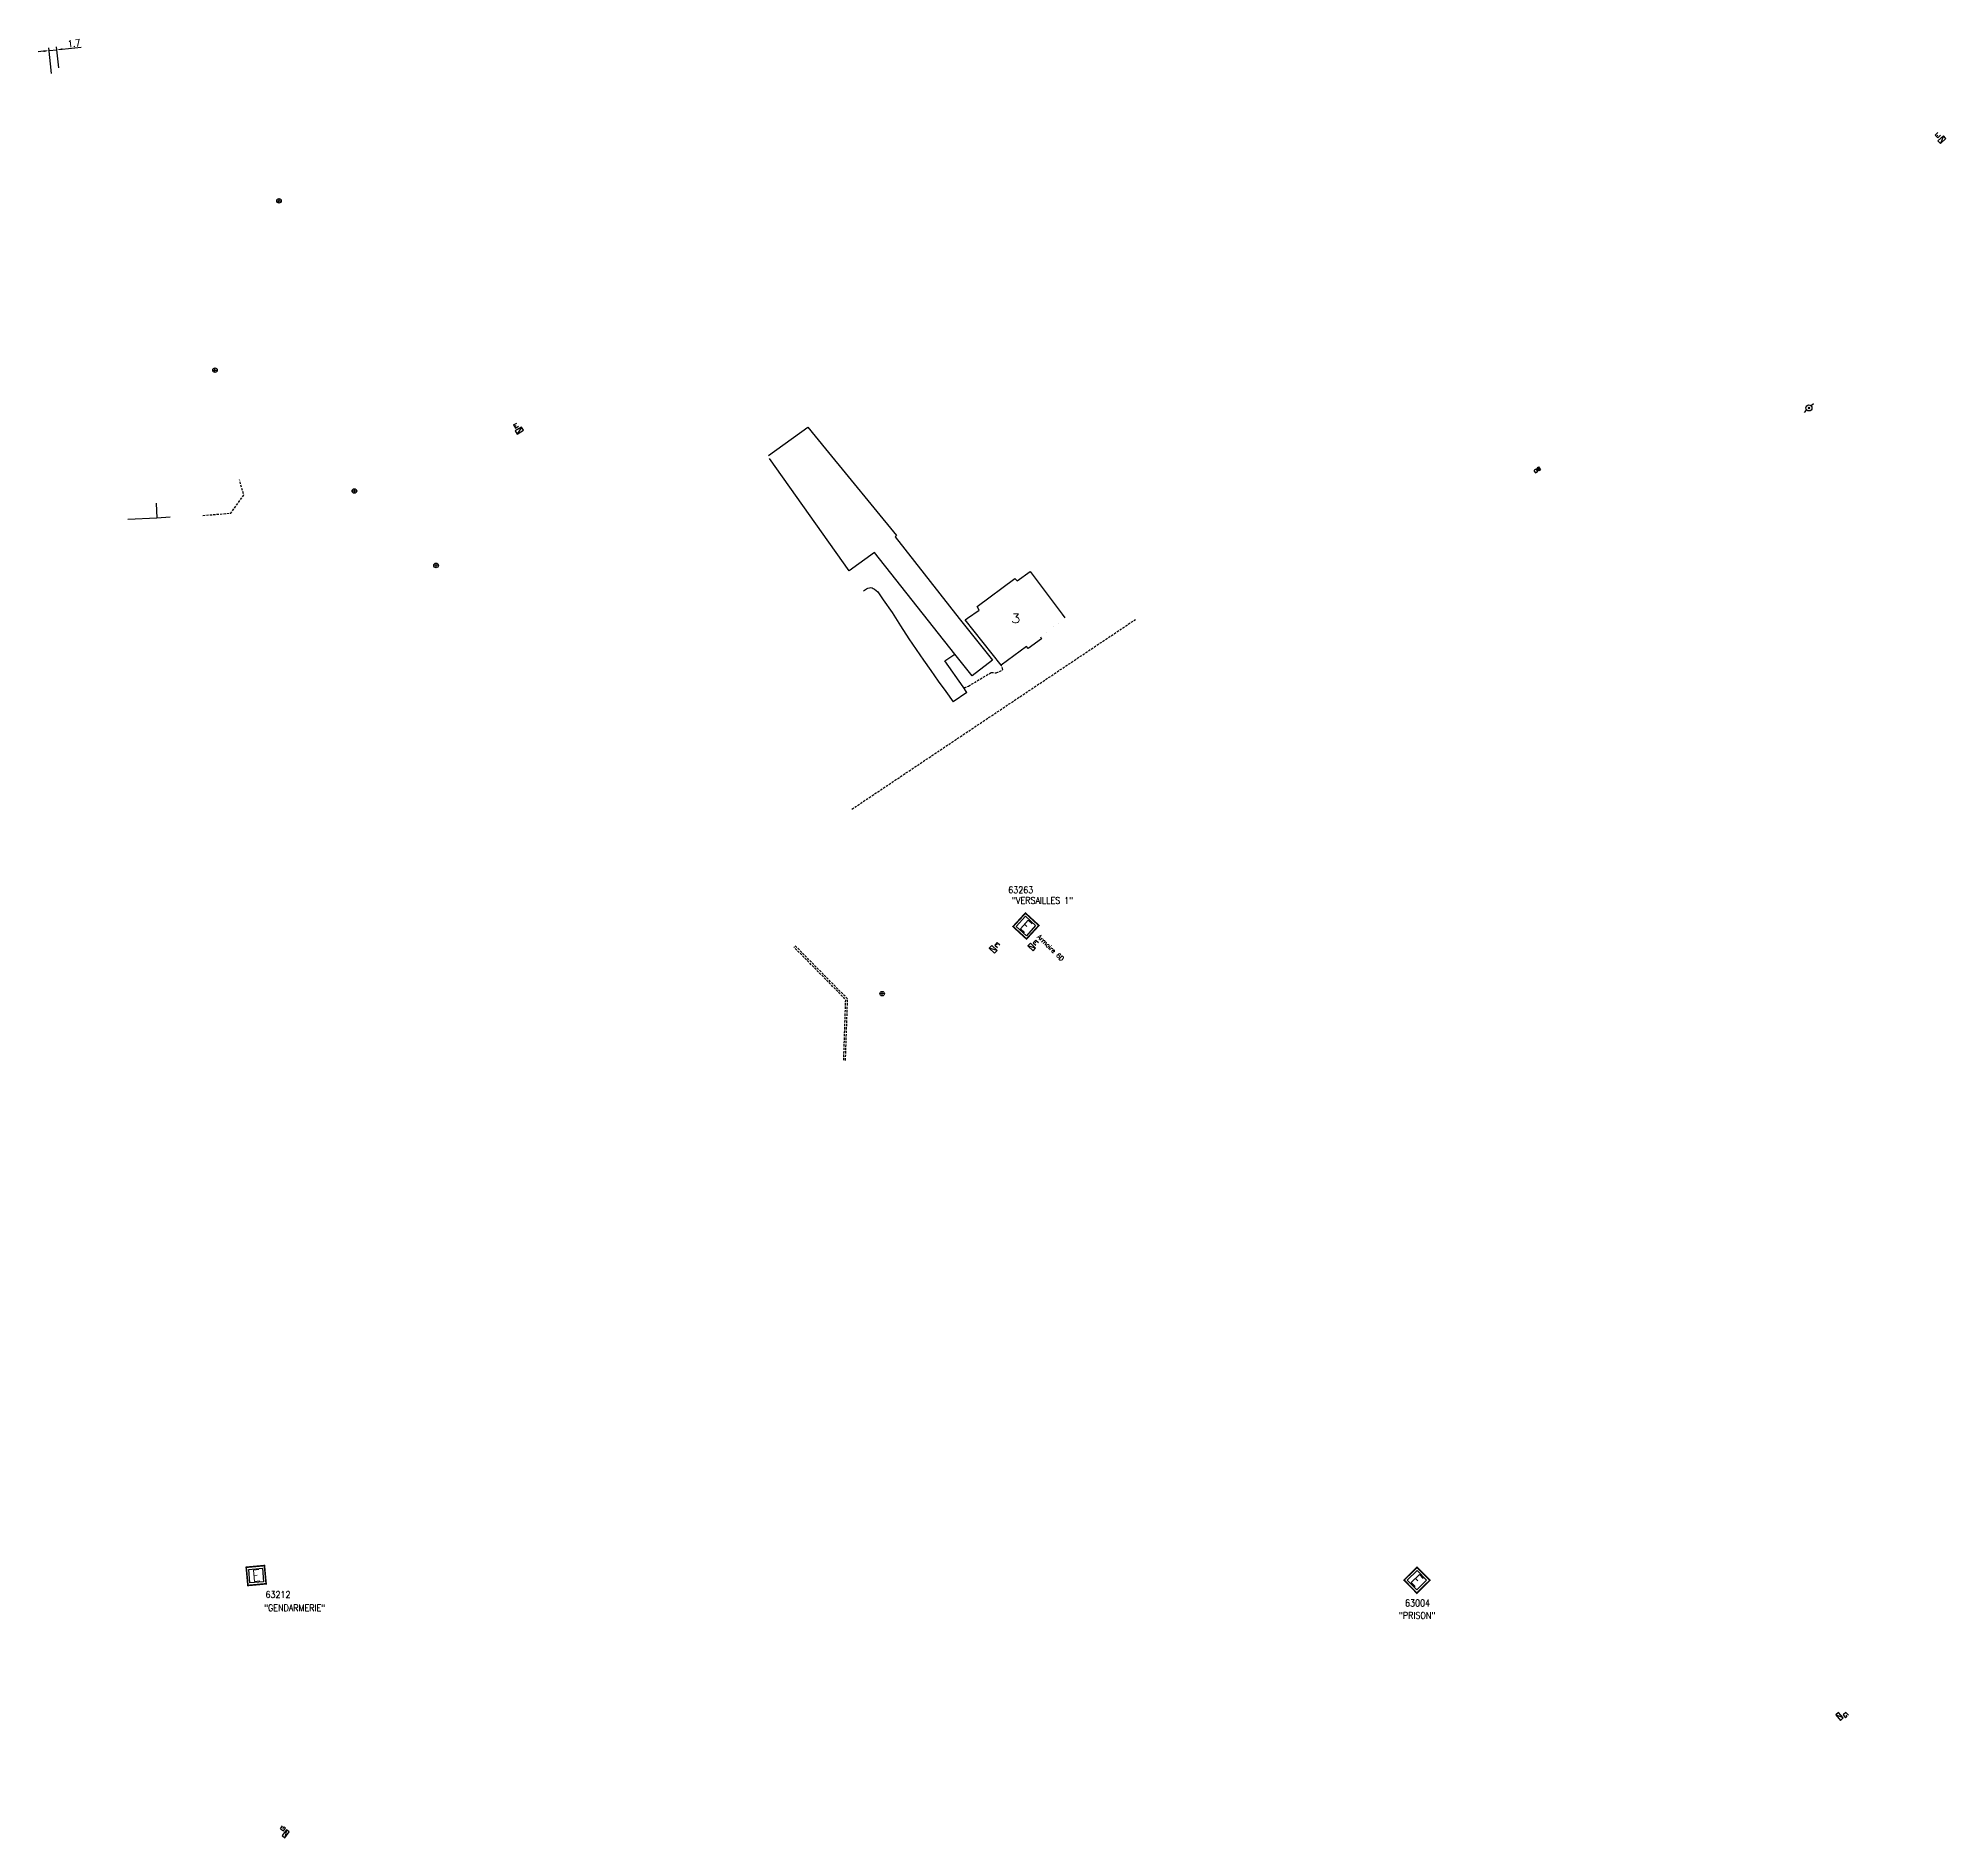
# Model space of a CAD drawing. Header units: millimetres. Extents: x 81096 to 81975, y 143049 to 143985.
# Drawn here: x 81115.7 to 81532.9, y 143591.3 to 143985.1 of the extents above; entities that cross this region are included whole.
import ezdxf
from ezdxf.enums import TextEntityAlignment as Align

# ---------------------------------------------------------------- set-up
doc = ezdxf.new("R2010")
doc.units = ezdxf.units.MM
doc.linetypes.add('DASHED', pattern=[0.75, 0.5, -0.25])
doc.layers.get('0').update_dxf_attribs({"linetype": 'CONTINUOUS'})
doc.layers.get('DEFPOINTS').update_dxf_attribs({"linetype": 'CONTINUOUS'})
for name, color, linetype in [('Annexe', 7, 'CONTINUOUS'), ('batiment', 7, 'CONTINUOUS'), ('entree', 7, 'CONTINUOUS'), ('facade', 7, 'CONTINUOUS'), ('M_200', 7, 'CONTINUOUS'), ('mur_a', 7, 'CONTINUOUS'), ('police', 7, 'CONTINUOUS'), ('W0100', 7, 'CONTINUOUS'), ('W0112', 1, 'DASHED'), ('W0430', 7, 'CONTINUOUS'), ('W0432', 7, 'CONTINUOUS'), ('W0438', 7, 'CONTINUOUS'), ('W0469', 7, 'CONTINUOUS'), ('W0473', 7, 'CONTINUOUS')]:
    doc.layers.add(name, color=color, linetype=linetype)
doc.styles.add('M_ROMANS', font='ROMANS.shx', dxfattribs={"width": 0.75})
doc.styles.add('SIMPLEX', font='simplex')
doc.styles.get("Standard").update_dxf_attribs({"font": 'romans.shx', "width": 0.85})
doc.dimstyles.get("Standard").update_dxf_attribs({"dimtxt": 1.5, "dimasz": 1.2, "dimexe": 0.625, "dimexo": 0.625, "dimgap": 0.25, "dimtad": 1, "dimdec": 1, "dimzin": 0, "dimdsep": 46, "dimtxsty": 'Standard', "dimcen": -0.5, "dimadec": 0, "dimazin": 0, "dimtfac": 1, "dimtdec": 1, "dimtmove": 0, "dimatfit": 3, "dimfxl": 0, "dimtolj": 1, "dimtzin": 0, "dimarcsym": 0})

# ---------------------------------------------------------------- blocks, each defined once
blk = doc.blocks.new('M_200_56')
at = {"color": 0, "linetype": 'Continuous', "const_width": 0.35, "flags": 128}
blk.add_lwpolyline([(2, 2), (2, -2), (-2, -2), (-2, 2)], close=True, dxfattribs=at)
at = {"color": 0, "linetype": 'Continuous'}
blk.add_lwpolyline([(-1.5, 1.5), (1.5, 1.5), (1.5, -1.5), (-1.5, -1.5)], close=True, dxfattribs=at)
at = {"color": 0, "linetype": 'Continuous', "width": 0.85}
blk.add_text('E', height=2.5, dxfattribs=at).set_placement((0, 0), align=Align.MIDDLE_CENTER)
for tag, p in [('NUM', (0, 15.06)), ('NOM', (0, 8.65))]:
    blk.add_attdef(tag, text='', height=4, dxfattribs=at).set_placement(p, align=Align.MIDDLE)
at = {"color": 0, "linetype": 'Continuous', "style": 'M_ROMANS', "width": 0.75, "flags": 3}
for tag, p in [('DEF_COUP', (-0.13, -7.49)), ('DEF_LEG', (-0.13, -4.99)), ('DEF_TYPE', (-0.13, -9.99))]:
    blk.add_attdef(tag, text='', height=1.2, dxfattribs=at).set_placement(p, align=Align.MIDDLE)
blk = doc.blocks.new('T430')
at = {"flags": 128}
for points in [[(0.8, 0.8), (-0.8, 0.8)], [(-0.8, 0.8), (-0.8, 0)], [(0.8, 0.8), (-0.8, 0)], [(-0.8, 0), (0.8, 0)], [(-0.4, 2.1), (0.4, 2.1)], [(-0.4, 2.1), (-0.4, 1.3)], [(-0.4, 1.7), (0, 1.7)], [(-0.4, 1.3), (0.4, 1.3)], [(0.8, 0), (0.8, 0.8)]]:
    blk.add_lwpolyline(points, dxfattribs=at)
blk = doc.blocks.new('T469')
at = {"color": 0, "linetype": 'Continuous', "flags": 128}
for points in [[(-0.35, 0.35), (0.35, -0.35)], [(-0.35, -0.35), (0.35, 0.35)]]:
    blk.add_lwpolyline(points, dxfattribs=at)
at = {"color": 0, "linetype": 'Continuous'}
blk.add_circle((0, 0), 0.5, dxfattribs=at)
blk = doc.blocks.new('T473')
for p, q in [((-0.166667, 0.166667), (0.166667, -0.166667)), ((-0.166667, -0.166667), (0.166667, 0.166667)), ((0.500001, 0.500001), (1.000002, 1.000002)), ((-1.000002, -1.000002), (-0.500001, -0.500001))]:
    blk.add_line(p, q)
blk.add_ellipse((0, 0), major_axis=(0.471405, 0.471405), ratio=1, start_param=5.4977871438, end_param=11.780972451)
blk = doc.blocks.new('*U8')
at = {"flags": 128}
for points in [[(0.8, 0.8), (-0.8, 0.8)], [(-0.8, 0.8), (-0.8, 0)], [(0.8, 0.8), (-0.8, 0)], [(-0.8, 0), (0.8, 0)], [(0.2, 1.98), (0.2, 1.18)], [(0.2, 1.18), (1, 1.18)], [(0.21, 1.98), (1.01, 1.98)], [(0.6, 1.58), (1, 1.58)], [(0.8, 0), (0.8, 0.8)], [(1, 1.18), (1, 1.58)]]:
    blk.add_lwpolyline(points, dxfattribs=at)
blk = doc.blocks.new('*U11')
at = {"flags": 128}
for points in [[(0.8, 0.8), (-0.8, 0.8)], [(-0.8, 0.8), (-0.8, 0)], [(0.8, 0.8), (-0.8, 0)], [(-0.8, 0), (0.8, 0)], [(0.29, 2.02), (1.09, 2.02)], [(0.29, 2.02), (0.29, 1.22)], [(0.29, 1.22), (1.09, 1.22)], [(0.69, 1.62), (1.09, 1.62)], [(0.8, 0), (0.8, 0.8)], [(1.09, 1.22), (1.09, 1.62)]]:
    blk.add_lwpolyline(points, dxfattribs=at)
blk = doc.blocks.new('T438')
for p, q in [((-0.4, 0.2), (0.4, 0.2)), ((-0.4, -0.2), (-0.4, 0.2)), ((0.15, 1.1), (-0.3, 1.1)), ((-0.3, 1.1), (-0.3, 0.5)), ((-0.3, 0.5), (0.15, 0.5)), ((0.3, 0.65), (0.3, 0.95)), ((0.4, 0.2), (0.4, -0.2))]:
    blk.add_line(p, q)
at = {"flags": 128}
for points in [[(-0.4, -0.2), (0.4, 0.2)], [(0.4, -0.2), (-0.4, -0.2)]]:
    blk.add_lwpolyline(points, dxfattribs=at)
for centre, major_axis, start_param, end_param in [((0.15, 0.95), (0.106, -0.106), 0.785398, 2.356194), ((0.15, 0.65), (0.106, 0.106), 3.926991, 5.497787)]:
    blk.add_ellipse(centre, major_axis=major_axis, ratio=1, start_param=start_param, end_param=end_param)
blk = doc.blocks.new('*D26')
at = {"color": 0, "linetype": 'Continuous', "lineweight": -2, "transparency": 16777216}
for p, q in [((81116.89, 143982.2), (81115.7, 143982.07)), ((81118.63, 143977.33), (81118.02, 143982.95)), ((81118.09, 143982.33), (81119.78, 143982.52)), ((81120.21, 143978.55), (81119.71, 143983.14)), ((81120.97, 143982.64), (81125.14, 143983.1))]:
    blk.add_line(p, q, dxfattribs=at)
at = {"color": 0, "linetype": 'Continuous', "transparency": 16777216}
for points in [[(81116.87, 143982.4), (81116.92, 143982), (81118.09, 143982.33)], [(81120.95, 143982.84), (81120.99, 143982.45), (81119.78, 143982.52)]]:
    blk.add_solid(points, dxfattribs=at)
at = {"layer": 'DEFPOINTS', "color": 0, "linetype": 'Continuous', "transparency": 16777216}
for p in [(81119.78, 143982.52), (81118.7, 143976.71), (81120.28, 143977.93)]:
    blk.add_point(p, dxfattribs=at)
at = {"color": 0, "linetype": 'Continuous', "transparency": 16777216, "insert": (81123.54, 143983.93), "char_height": 1.5, "attachment_point": 5, "rotation": 6.194}
blk.add_mtext('\\A1;1.7', dxfattribs=at)

msp = doc.modelspace()

# ---------------------------------------------------------------- linework, layer by layer
at = {"layer": 'Annexe', "color": 252}
msp.add_lwpolyline([(81275.41, 143893.76), (81284, 143899.95), (81287.89, 143895.19), (81303.4, 143876.23), (81303.09, 143875.94), (81317.09, 143858.11), (81324.41, 143848.99), (81319.94, 143845.52), (81316.17, 143850.3), (81298.62, 143872.55), (81293.03, 143868.5), (81275.66, 143893.06)], dxfattribs=at)
at = {"layer": 'batiment', "color": 252}
msp.add_lwpolyline([(81326.33, 143847.86), (81318.43, 143857.8), (81318.98, 143858.18), (81321.51, 143859.93), (81321.06, 143860.7), (81329.33, 143866.85), (81329.78, 143866.32), (81332.64, 143868.35), (81339.64, 143859.01), (81340.25, 143858.21)], dxfattribs=at)
at = {"layer": 'entree', "color": 252}
for points in [[(81296.18, 143864.13), (81296.4, 143864.28), (81296.62, 143864.44), (81296.85, 143864.58), (81297.17, 143864.72), (81297.5, 143864.83), (81297.82, 143864.86), (81298.08, 143864.79), (81298.33, 143864.67), (81298.57, 143864.54), (81299.32, 143863.89), (81299.92, 143863.04), (81300.5, 143862.18), (81302.47, 143859.39), (81304.3, 143856.49), (81306.15, 143853.61), (81307.73, 143851.29), (81309.32, 143848.98), (81310.93, 143846.68), (81312.55, 143844.4), (81314.19, 143842.13), (81315.83, 143839.85)], [(81318.79, 143841.92), (81317.97, 143843.11), (81314, 143848.83), (81316.17, 143850.3)], [(81318.79, 143841.92), (81315.83, 143839.85)]]:
    msp.add_lwpolyline(points, dxfattribs=at)
at = {"layer": 'facade', "color": 252, "const_width": 0.002}
msp.add_lwpolyline([(81340.25, 143858.21), (81334.9, 143854.08)], dxfattribs=at)
at = {"layer": 'facade', "color": 252}
msp.add_lwpolyline([(81334.9, 143854.08), (81335.14, 143853.62), (81332.23, 143851.52), (81331.83, 143851.97), (81326.33, 143847.86)], dxfattribs=at)
at = {"layer": 'mur_a', "color": 252, "linetype": 'DASHED'}
msp.add_lwpolyline([(81317.97, 143843.11), (81318.28, 143842.94), (81319.16, 143843.31), (81324.14, 143846.29), (81325.24, 143846.18), (81326.68, 143846.87), (81326.33, 143847.86)], dxfattribs=at)
at = {"layer": 'W0100', "color": 252}
for points in [[(81141.5, 143883.32), (81141.66, 143880.03)], [(81144.56, 143880.29), (81141.66, 143880.03), (81135.34, 143879.76)]]:
    msp.add_lwpolyline(points, dxfattribs=at)
at = {"layer": 'W0112', "color": 252, "flags": 128}
for points in [[(81151.74, 143880.63), (81157.85, 143881.14), (81160.65, 143885.1), (81159.74, 143888.44)], [(81291.87, 143761.44), (81292.31, 143774.71), (81280.94, 143786.25)], [(81292.27, 143761.41), (81292.72, 143774.87), (81281.22, 143786.54)]]:
    msp.add_lwpolyline(points, dxfattribs=at)
at = {"layer": 'W0112', "color": 252}
msp.add_lwpolyline([(81293.65, 143816.37), (81355.7, 143857.9)], dxfattribs=at)

# ---------------------------------------------------------------- block references
at = {"layer": 'M_200'}
ref = msp.add_blockref('M_200_56', (81331.73, 143790.81), dxfattribs=dict(at, rotation=317.4511694459441))
ref.add_attrib('NUM', '63263', (81327.86, 143797.97), dxfattribs={"layer": '0', "color": 0, "linetype": 'Continuous', "height": 1.5, "width": 0.85})
ref.add_attrib('NOM', '"VERSAILLES 1"', dxfattribs={"layer": '0', "color": 0, "linetype": 'Continuous', "height": 1.5, "width": 0.85}).set_placement((81335.36, 143796.4), align=Align.MIDDLE)
ref = msp.add_blockref('M_200_56', (81163.38, 143648.71), dxfattribs=dict(at, rotation=5.335165596647862))
ref.add_attrib('NUM', '63212', dxfattribs={"layer": '0', "color": 0, "linetype": 'Continuous', "height": 1.5, "width": 0.85}).set_placement((81168.14, 143644.55), align=Align.MIDDLE)
ref.add_attrib('NOM', '"GENDARMERIE"', dxfattribs={"layer": '0', "color": 0, "linetype": 'Continuous', "height": 1.5, "width": 0.85}).set_placement((81171.79, 143641.64), align=Align.MIDDLE)
ref = msp.add_blockref('M_200_56', (81417.24, 143647.69), dxfattribs=dict(at, rotation=314.6475067210513))
ref.add_attrib('NUM', '63004', dxfattribs={"layer": '0', "color": 0, "linetype": 'Continuous', "height": 1.5, "width": 0.85}).set_placement((81417.36, 143642.71), align=Align.MIDDLE)
ref.add_attrib('NOM', '"PRISON"', dxfattribs={"layer": '0', "color": 0, "linetype": 'Continuous', "height": 1.5, "width": 0.85}).set_placement((81417.28, 143639.97), align=Align.MIDDLE)
at = {"layer": 'W0430'}
for p, rotation in [((81532.31, 143962.58), 42.55917297055623), ((81221.14, 143898.87), 32.23797146772969), ((81324.29, 143785.43), 316.2188343358553), ((81332.71, 143785.94), 316.2188343365457)]:
    msp.add_blockref('T430', p, dxfattribs=dict(at, rotation=rotation))
at = {"layer": 'W0432'}
for name, p, rotation in [('*U11', (81509.34, 143617.63), 310.8717531415656), ('*U8', (81170.15, 143591.96), 53.18049409059471)]:
    msp.add_blockref(name, p, dxfattribs=dict(at, rotation=rotation))
at = {"layer": 'W0438', "rotation": 123.2297864530404}
msp.add_blockref('T438', (81443.9, 143890.82), dxfattribs=at)
at = {"layer": 'W0469'}
for p, rotation in [((81168.37, 143949.48), 44.62410142669397), ((81154.37, 143912.43), 45.00004400413575), ((81184.87, 143885.99), 45.27472023760942), ((81202.73, 143869.71), 136.9607340474348), ((81300.29, 143776.01), 137.6324544075059)]:
    msp.add_blockref('T469', p, dxfattribs=dict(at, rotation=rotation))
at = {"layer": 'W0473'}
msp.add_blockref('T473', (81502.96, 143904.16), dxfattribs=at)

# ---------------------------------------------------------------- texts
at = {"layer": 'police', "color": 252, "linetype": 'Continuous', "style": 'SIMPLEX', "width": 1.2}
msp.add_text('3', height=2, dxfattribs=at).set_placement((81329.49, 143858.11), align=Align.MIDDLE_CENTER)
at = {"layer": 'W0430'}
msp.add_text('Armoire 6D', height=1, rotation=315.6097, dxfattribs=at).set_placement((81334.08, 143788.35))

# ---------------------------------------------------------------- dimensions: what is measured, and where the dimension line sits
at = {"linetype": 'Continuous'}
dim = msp.add_linear_dim(base=(81119.78, 143982.52), p1=(81118.7, 143976.71), p2=(81120.28, 143977.93), angle=186.194, dimstyle='Standard', override={"dimatfit": 0}, dxfattribs=at)
dim.commit()
dim.dimension.update_dxf_attribs({"geometry": '*D26', "text_midpoint": (81123.65, 143982.94), "dimtype": 160})

doc.saveas('drawing.dxf')
